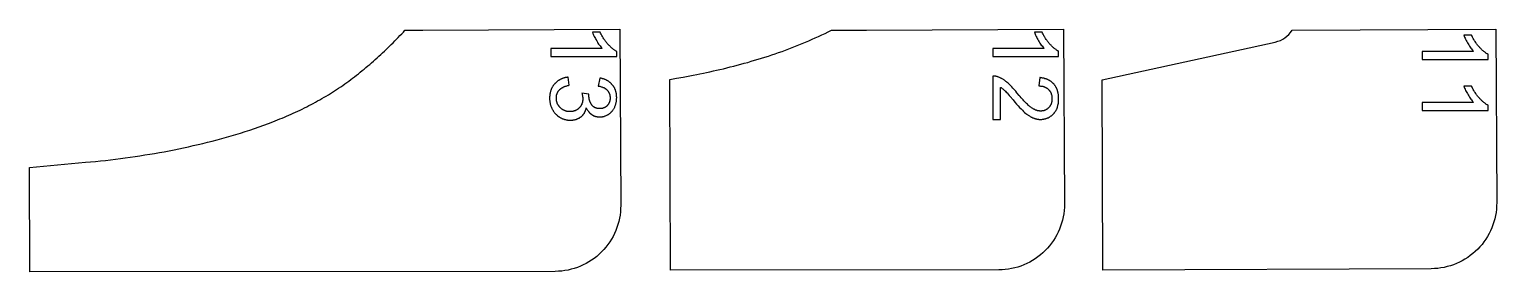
# Model space of a CAD drawing. Extents: x -16189 to 5251, y 3521 to 4024.
# Drawn here: x -147 to 970, y 3839 to 4024 of the extents above; entities that cross this region are included whole.
import ezdxf

# ---------------------------------------------------------------- set-up
doc = ezdxf.new("R2010")
doc.units = 0
doc.layers.add('LAYER_03', color=7, linetype='CONTINUOUS')

msp = doc.modelspace()

# ---------------------------------------------------------------- linework, layer by layer
at = {"layer": 'LAYER_03'}
for points in [[(253.5, 3839.5), (-146.4, 3839.2), (-146.7, 3918.6), (-136, 3919.6), (-125.3, 3920.5), (-114.6, 3921.5), (-103.9, 3922.5), (-100.1, 3922.8), (-96.3, 3923.2), (-92.5, 3923.6), (-88.7, 3924), (-85, 3924.5), (-81.2, 3924.9), (-77.4, 3925.4), (-73.7, 3925.9), (-69.9, 3926.4), (-66.2, 3926.9), (-62.5, 3927.5), (-58.8, 3928.1), (-55.1, 3928.7), (-51.4, 3929.3), (-47.7, 3930), (-44, 3930.6), (-40.3, 3931.3), (-36.6, 3932), (-32.9, 3932.8), (-29.3, 3933.6), (-25.6, 3934.4), (-22, 3935.2), (-18.3, 3936), (-14.7, 3936.9), (-11.1, 3937.8), (-7.5, 3938.7), (-3.8, 3939.7), (-0.2, 3940.6), (3.3, 3941.7), (6.9, 3942.7), (10.5, 3943.7), (14.1, 3944.8), (17.6, 3946), (21.2, 3947.1), (24.7, 3948.3), (28.2, 3949.5), (31.7, 3950.8), (35.2, 3952.1), (38.7, 3953.4), (40.4, 3954.1), (42.2, 3954.8), (43.9, 3955.5), (45.6, 3956.2), (47.4, 3956.9), (49.1, 3957.7), (50.8, 3958.4), (52.5, 3959.2), (54.2, 3959.9), (55.9, 3960.7), (57.6, 3961.5), (59.3, 3962.3), (61, 3963.1), (62.7, 3963.9), (64.4, 3964.8), (66.1, 3965.7), (67.7, 3966.5), (69.4, 3967.4), (71.1, 3968.3), (72.7, 3969.2), (74.4, 3970.2), (76, 3971.1), (77.6, 3972), (79.2, 3973), (80.9, 3974), (82.4, 3975), (84, 3976), (85.6, 3977), (87.2, 3978), (88.7, 3979), (90.3, 3980.1), (91.8, 3981.1), (93.3, 3982.2), (94.9, 3983.3), (96.4, 3984.4), (97.9, 3985.5), (99.3, 3986.6), (100.8, 3987.7), (102.3, 3988.9), (103.8, 3990), (105.2, 3991.2), (106.7, 3992.3), (108.1, 3993.5), (109.5, 3994.7), (111, 3995.9), (112.4, 3997.1), (113.8, 3998.3), (115.2, 3999.5), (116.6, 4000.8), (118, 4002), (119.4, 4003.3), (120.8, 4004.5), (122.1, 4005.8), (123.5, 4007.1), (124.8, 4008.4), (126.2, 4009.7), (127.5, 4011), (128.8, 4012.3), (130.2, 4013.6), (131.5, 4014.9), (132.8, 4016.3), (134.1, 4017.6), (135.4, 4019), (136.7, 4020.3), (138, 4021.7), (139.2, 4023.1), (152.8, 4023.1), (302.8, 4023.8), (303.4, 3889.7, -0.415313)], [(591.1, 3840.6), (341.3, 3840.4), (340.7, 3985.6), (345.8, 3986.5), (350.9, 3987.4), (356.1, 3988.4), (358.6, 3988.9), (361.2, 3989.4), (363.7, 3989.9), (366.3, 3990.4), (368.8, 3991), (371.3, 3991.5), (373.9, 3992.1), (376.4, 3992.6), (378.9, 3993.2), (381.5, 3993.8), (384.1, 3994.5), (386.8, 3995.1), (389.5, 3995.8), (392.1, 3996.5), (394.8, 3997.2), (397.4, 3997.9), (400.1, 3998.6), (402.7, 3999.4), (405.3, 4000.2), (408, 4001), (410.6, 4001.8), (413.2, 4002.6), (415.8, 4003.4), (418.4, 4004.3), (421, 4005.2), (423.6, 4006.1), (426.2, 4007), (428.7, 4008), (431.3, 4008.9), (433.8, 4009.9), (436.4, 4010.9), (438.9, 4011.9), (441.5, 4013), (444, 4014), (446.5, 4015.1), (449, 4016.2), (451.5, 4017.3), (454, 4018.4), (456.5, 4019.6), (459, 4020.7), (461.4, 4021.9), (463.9, 4023.1), (490.5, 4023.1), (640.5, 4023.8), (641.1, 3890.8, -0.415282)], [(920.3, 3841.5), (670.3, 3840.5), (669.7, 3985.4), (801.6, 4014.1, 0.199698), (814.4, 4023.1), (969.5, 4023.8), (970.1, 3891.8, -0.414214)]]:
    msp.add_lwpolyline(points, format="xyb", close=True, dxfattribs=at)
for points in [[(289.3, 4009.2), (250.2, 4009.2), (250.2, 4003.1), (300.4, 4003.1), (300.4, 4007), (300, 4007.2), (299.5, 4007.5), (299.1, 4007.7), (298.7, 4008), (298.3, 4008.2), (297.9, 4008.5), (297.5, 4008.9), (297.1, 4009.2), (296.6, 4009.5), (296.2, 4009.9), (295.8, 4010.3), (295.4, 4010.7), (295, 4011.1), (294.5, 4011.5), (294.1, 4012), (293.7, 4012.5), (293.2, 4013), (292.8, 4013.5), (292.4, 4014), (292, 4014.5), (291.6, 4015), (291.2, 4015.5), (290.9, 4016.1), (290.5, 4016.6), (290.1, 4017.2), (289.8, 4017.8), (289.4, 4018.4), (289.1, 4019), (288.8, 4019.6), (288.4, 4020.2), (288.1, 4020.8), (287.8, 4021.5), (281.9, 4021.5), (282.2, 4020.7), (282.5, 4020), (282.8, 4019.2), (283.2, 4018.4), (283.6, 4017.6), (284.1, 4016.8), (284.5, 4015.9), (285.1, 4015), (285.6, 4014.1), (286.1, 4013.3), (286.6, 4012.5), (287.2, 4011.8), (287.7, 4011.1), (288.2, 4010.4), (288.8, 4009.8), (289, 4009.5)], [(625.6, 4009.2), (586.5, 4009.2), (586.5, 4003.1), (636.7, 4003.1), (636.7, 4007), (636.3, 4007.3), (635.9, 4007.5), (635.5, 4007.7), (635.1, 4008), (634.7, 4008.3), (634.3, 4008.6), (633.8, 4008.9), (633.4, 4009.2), (633, 4009.6), (632.6, 4009.9), (632.2, 4010.3), (631.7, 4010.7), (631.3, 4011.1), (630.9, 4011.6), (630.5, 4012), (630, 4012.5), (629.6, 4013), (629.2, 4013.5), (628.8, 4014), (628.4, 4014.5), (628, 4015), (627.6, 4015.6), (627.2, 4016.1), (626.8, 4016.7), (626.5, 4017.2), (626.1, 4017.8), (625.8, 4018.4), (625.4, 4019), (625.1, 4019.6), (624.8, 4020.2), (624.5, 4020.9), (624.2, 4021.5), (618.2, 4021.5), (618.5, 4020.8), (618.8, 4020), (619.2, 4019.2), (619.6, 4018.4), (620, 4017.6), (620.4, 4016.8), (620.9, 4015.9), (621.4, 4015), (621.9, 4014.2), (622.5, 4013.3), (623, 4012.5), (623.5, 4011.8), (624.1, 4011.1), (624.6, 4010.4), (625.1, 4009.8), (625.4, 4009.5)], [(952.5, 4006.9), (913.4, 4006.9), (913.4, 4000.8), (963.6, 4000.8), (963.6, 4004.8), (963.2, 4005), (962.8, 4005.2), (962.4, 4005.4), (961.9, 4005.7), (961.5, 4006), (961.1, 4006.3), (960.7, 4006.6), (960.3, 4006.9), (959.9, 4007.3), (959.4, 4007.6), (959, 4008), (958.6, 4008.4), (958.2, 4008.9), (957.8, 4009.3), (957.3, 4009.7), (956.9, 4010.2), (956.5, 4010.7), (956.1, 4011.2), (955.6, 4011.7), (955.2, 4012.2), (954.8, 4012.7), (954.5, 4013.3), (954.1, 4013.8), (953.7, 4014.4), (953.3, 4015), (953, 4015.5), (952.6, 4016.1), (952.3, 4016.7), (952, 4017.3), (951.7, 4017.9), (951.3, 4018.6), (951, 4019.2), (945.1, 4019.2), (945.4, 4018.5), (945.7, 4017.7), (946, 4017), (946.4, 4016.2), (946.8, 4015.3), (947.3, 4014.5), (947.8, 4013.6), (948.3, 4012.8), (948.8, 4011.9), (949.3, 4011), (949.9, 4010.3), (950.4, 4009.5), (950.9, 4008.8), (951.4, 4008.1), (952, 4007.5), (952.2, 4007.2)], [(263.4, 3987.3), (263, 3987.3), (262.6, 3987.2), (262.2, 3987.2), (261.9, 3987.1), (261.5, 3987), (261.1, 3987), (260.8, 3986.9), (260.4, 3986.8), (260, 3986.7), (259.7, 3986.6), (259.4, 3986.5), (259, 3986.3), (258.7, 3986.2), (258.4, 3986.1), (258, 3985.9), (257.7, 3985.8), (257.4, 3985.6), (257.1, 3985.4), (256.8, 3985.3), (256.5, 3985.1), (256.2, 3984.9), (255.9, 3984.7), (255.6, 3984.5), (255.3, 3984.3), (255, 3984.1), (254.8, 3983.9), (254.5, 3983.6), (254.2, 3983.4), (254, 3983.1), (253.7, 3982.9), (253.5, 3982.6), (253.2, 3982.4), (253, 3982.1), (252.7, 3981.8), (252.5, 3981.5), (252.3, 3981.2), (252.1, 3980.9), (251.9, 3980.7), (251.7, 3980.4), (251.5, 3980), (251.3, 3979.7), (251.2, 3979.4), (251, 3979.1), (250.8, 3978.8), (250.7, 3978.5), (250.5, 3978.1), (250.4, 3977.8), (250.3, 3977.5), (250.2, 3977.1), (250, 3976.8), (249.9, 3976.4), (249.9, 3976.1), (249.8, 3975.7), (249.7, 3975.3), (249.6, 3975), (249.5, 3974.6), (249.5, 3974.2), (249.4, 3973.8), (249.4, 3973.4), (249.4, 3973), (249.3, 3972.7), (249.3, 3972.3), (249.3, 3971.8), (249.3, 3971.4), (249.3, 3971), (249.3, 3970.5), (249.3, 3970.1), (249.4, 3969.7), (249.4, 3969.2), (249.5, 3968.8), (249.5, 3968.4), (249.6, 3967.9), (249.7, 3967.5), (249.7, 3967.1), (249.8, 3966.7), (249.9, 3966.3), (250, 3965.9), (250.2, 3965.5), (250.3, 3965.2), (250.4, 3964.8), (250.6, 3964.4), (250.7, 3964), (250.9, 3963.7), (251.1, 3963.3), (251.3, 3963), (251.4, 3962.6), (251.6, 3962.3), (251.9, 3961.9), (252.1, 3961.6), (252.3, 3961.3), (252.5, 3960.9), (252.8, 3960.6), (253, 3960.3), (253.3, 3960), (253.6, 3959.7), (253.8, 3959.4), (254.1, 3959.1), (254.4, 3958.8), (254.7, 3958.5), (255, 3958.3), (255.3, 3958), (255.6, 3957.8), (255.9, 3957.5), (256.2, 3957.3), (256.6, 3957.1), (256.9, 3956.9), (257.2, 3956.7), (257.5, 3956.5), (257.9, 3956.3), (258.2, 3956.1), (258.6, 3955.9), (258.9, 3955.8), (259.2, 3955.6), (259.6, 3955.5), (260, 3955.4), (260.3, 3955.3), (260.7, 3955.2), (261, 3955.1), (261.4, 3955), (261.8, 3954.9), (262.2, 3954.8), (262.6, 3954.8), (262.9, 3954.7), (263.3, 3954.7), (263.7, 3954.6), (264.1, 3954.6), (264.5, 3954.6), (264.9, 3954.6), (265.5, 3954.6), (266.1, 3954.6), (266.4, 3954.7), (266.7, 3954.7), (267, 3954.7), (267.3, 3954.8), (267.5, 3954.8), (267.8, 3954.8), (268.1, 3954.9), (268.3, 3954.9), (268.6, 3955), (268.9, 3955.1), (269.1, 3955.1), (269.4, 3955.2), (269.6, 3955.3), (269.9, 3955.4), (270.1, 3955.5), (270.4, 3955.6), (270.6, 3955.7), (270.8, 3955.8), (271.1, 3955.9), (271.3, 3956), (271.5, 3956.1), (271.7, 3956.2), (272, 3956.3), (272.2, 3956.5), (272.4, 3956.6), (272.6, 3956.8), (272.8, 3956.9), (273, 3957.1), (273.2, 3957.2), (273.4, 3957.4), (273.6, 3957.5), (273.8, 3957.7), (274, 3957.9), (274.1, 3958), (274.3, 3958.2), (274.5, 3958.4), (274.6, 3958.6), (274.8, 3958.8), (275, 3959), (275.1, 3959.2), (275.3, 3959.4), (275.4, 3959.6), (275.5, 3959.8), (275.7, 3960), (275.8, 3960.2), (275.9, 3960.4), (276.1, 3960.7), (276.2, 3960.9), (276.3, 3961.1), (276.4, 3961.4), (276.5, 3961.6), (276.6, 3961.8), (276.7, 3962.1), (276.8, 3962.3), (276.9, 3962.6), (277, 3962.9), (277, 3963.1), (277.1, 3963.4), (277.2, 3963.7), (277.2, 3963.9), (277.4, 3963.5), (277.7, 3963.1), (277.9, 3962.7), (278.1, 3962.3), (278.3, 3962), (278.6, 3961.6), (278.8, 3961.3), (279, 3961.1), (279.1, 3960.9), (279.2, 3960.8), (279.4, 3960.6), (279.5, 3960.5), (279.6, 3960.3), (279.8, 3960.2), (279.9, 3960), (280.1, 3959.9), (280.2, 3959.8), (280.4, 3959.6), (280.5, 3959.5), (280.7, 3959.4), (280.8, 3959.3), (281, 3959.1), (281.1, 3959), (281.3, 3958.9), (281.5, 3958.8), (281.6, 3958.7), (281.8, 3958.6), (282, 3958.5), (282.1, 3958.4), (282.3, 3958.3), (282.5, 3958.2), (282.7, 3958.1), (282.8, 3958), (283, 3958), (283.2, 3957.9), (283.4, 3957.8), (283.5, 3957.7), (283.7, 3957.7), (283.9, 3957.6), (284.1, 3957.5), (284.3, 3957.5), (284.5, 3957.4), (284.6, 3957.4), (284.8, 3957.3), (285, 3957.3), (285.2, 3957.3), (285.4, 3957.2), (285.6, 3957.2), (285.8, 3957.2), (286, 3957.1), (286.2, 3957.1), (286.4, 3957.1), (286.6, 3957.1), (287, 3957.1), (287.4, 3957.1), (287.8, 3957.1), (288.2, 3957.1), (288.6, 3957.1), (289.1, 3957.2), (289.5, 3957.2), (289.9, 3957.3), (290.3, 3957.4), (290.7, 3957.5), (291.1, 3957.6), (291.5, 3957.8), (291.9, 3957.9), (292.3, 3958.1), (292.7, 3958.3), (293, 3958.5), (293.4, 3958.7), (293.8, 3958.9), (294, 3959), (294.2, 3959.1), (294.4, 3959.2), (294.6, 3959.4), (294.7, 3959.5), (294.9, 3959.6), (295.1, 3959.8), (295.2, 3959.9), (295.4, 3960), (295.6, 3960.2), (295.7, 3960.3), (295.9, 3960.5), (296.1, 3960.6), (296.2, 3960.8), (296.4, 3960.9), (296.5, 3961.1), (296.7, 3961.3), (296.8, 3961.4), (297, 3961.6), (297.1, 3961.8), (297.4, 3962.2), (297.6, 3962.5), (297.9, 3962.9), (298.1, 3963.3), (298.4, 3963.7), (298.6, 3964.1), (298.8, 3964.6), (299, 3965), (299.2, 3965.5), (299.4, 3965.9), (299.5, 3966.4), (299.7, 3966.8), (299.8, 3967.3), (299.9, 3967.7), (300, 3968.2), (300.1, 3968.7), (300.2, 3969.2), (300.2, 3969.7), (300.3, 3970.2), (300.3, 3970.7), (300.3, 3971.2), (300.4, 3971.7), (300.4, 3972), (300.3, 3972.4), (300.3, 3972.8), (300.3, 3973.1), (300.3, 3973.5), (300.2, 3973.8), (300.2, 3974.2), (300.1, 3974.5), (300.1, 3974.9), (300, 3975.2), (300, 3975.5), (299.9, 3975.9), (299.8, 3976.2), (299.7, 3976.5), (299.6, 3976.8), (299.5, 3977.1), (299.4, 3977.4), (299.3, 3977.7), (299.2, 3978), (299, 3978.3), (298.9, 3978.6), (298.8, 3978.9), (298.6, 3979.2), (298.4, 3979.5), (298.3, 3979.8), (298.1, 3980), (297.9, 3980.3), (297.8, 3980.6), (297.6, 3980.8), (297.4, 3981.1), (297.2, 3981.3), (297, 3981.6), (296.7, 3981.8), (296.5, 3982.1), (296.3, 3982.3), (296.1, 3982.5), (295.8, 3982.8), (295.6, 3983), (295.3, 3983.2), (295.1, 3983.4), (294.8, 3983.6), (294.6, 3983.8), (294.3, 3984), (294, 3984.2), (293.8, 3984.4), (293.5, 3984.5), (293.2, 3984.7), (292.9, 3984.9), (292.6, 3985), (292.3, 3985.2), (292, 3985.3), (291.6, 3985.5), (291.3, 3985.6), (291, 3985.7), (290.7, 3985.8), (290.3, 3986), (290, 3986.1), (289.6, 3986.2), (289.3, 3986.3), (288.9, 3986.4), (288.5, 3986.5), (288.2, 3986.6), (287.4, 3986.7), (286.3, 3980.6), (286.9, 3980.5), (287.4, 3980.4), (287.9, 3980.3), (288.4, 3980.1), (288.7, 3980.1), (288.9, 3980), (289.1, 3979.9), (289.4, 3979.8), (289.6, 3979.7), (289.8, 3979.6), (290, 3979.6), (290.2, 3979.5), (290.5, 3979.4), (290.7, 3979.3), (290.9, 3979.2), (291.1, 3979.1), (291.2, 3978.9), (291.4, 3978.8), (291.6, 3978.7), (291.8, 3978.6), (292, 3978.5), (292.1, 3978.3), (292.3, 3978.2), (292.5, 3978.1), (292.6, 3977.9), (292.8, 3977.8), (292.9, 3977.7), (293.1, 3977.5), (293.2, 3977.4), (293.3, 3977.2), (293.5, 3977), (293.6, 3976.9), (293.7, 3976.7), (293.8, 3976.6), (293.9, 3976.4), (294, 3976.2), (294.1, 3976.1), (294.2, 3975.9), (294.3, 3975.7), (294.4, 3975.5), (294.5, 3975.4), (294.6, 3975.2), (294.7, 3975), (294.7, 3974.8), (294.8, 3974.6), (294.9, 3974.4), (294.9, 3974.3), (295, 3974.1), (295, 3973.9), (295.1, 3973.7), (295.1, 3973.5), (295.2, 3973.3), (295.2, 3973), (295.2, 3972.8), (295.3, 3972.6), (295.3, 3972.4), (295.3, 3972.2), (295.3, 3972), (295.3, 3971.8), (295.3, 3971.5), (295.3, 3971.3), (295.3, 3971.1), (295.3, 3970.9), (295.3, 3970.7), (295.3, 3970.4), (295.2, 3970.2), (295.2, 3970), (295.2, 3969.8), (295.1, 3969.6), (295.1, 3969.4), (295, 3969.2), (295, 3969), (294.9, 3968.8), (294.9, 3968.6), (294.8, 3968.4), (294.8, 3968.3), (294.7, 3968.1), (294.6, 3967.9), (294.5, 3967.7), (294.4, 3967.5), (294.4, 3967.4), (294.3, 3967.2), (294.2, 3967), (294.1, 3966.9), (294, 3966.7), (293.8, 3966.5), (293.7, 3966.4), (293.6, 3966.2), (293.5, 3966.1), (293.4, 3965.9), (293.2, 3965.8), (293.1, 3965.6), (293, 3965.5), (292.8, 3965.4), (292.7, 3965.2), (292.5, 3965.1), (292.4, 3965), (292.2, 3964.9), (292.1, 3964.8), (291.9, 3964.6), (291.8, 3964.5), (291.6, 3964.4), (291.4, 3964.3), (291.3, 3964.3), (291.1, 3964.2), (290.9, 3964.1), (290.8, 3964), (290.6, 3963.9), (290.4, 3963.9), (290.2, 3963.8), (290.1, 3963.7), (289.9, 3963.7), (289.7, 3963.6), (289.5, 3963.6), (289.3, 3963.5), (289.1, 3963.5), (288.9, 3963.5), (288.7, 3963.4), (288.5, 3963.4), (288.3, 3963.4), (288.1, 3963.4), (287.9, 3963.4), (287.7, 3963.4), (287.5, 3963.4), (287.2, 3963.4), (287, 3963.4), (286.7, 3963.4), (286.5, 3963.4), (286.2, 3963.4), (286, 3963.5), (285.7, 3963.5), (285.5, 3963.6), (285.3, 3963.6), (285.1, 3963.7), (284.8, 3963.7), (284.6, 3963.8), (284.4, 3963.9), (284.2, 3964), (284, 3964), (283.8, 3964.1), (283.6, 3964.2), (283.4, 3964.4), (283.2, 3964.5), (283, 3964.6), (282.9, 3964.7), (282.7, 3964.8), (282.5, 3965), (282.4, 3965.1), (282.2, 3965.3), (282, 3965.4), (281.9, 3965.6), (281.7, 3965.8), (281.6, 3965.9), (281.5, 3966.1), (281.3, 3966.3), (281.2, 3966.5), (281.1, 3966.7), (281, 3966.9), (280.8, 3967.1), (280.7, 3967.3), (280.6, 3967.5), (280.5, 3967.7), (280.4, 3967.9), (280.3, 3968.1), (280.2, 3968.3), (280.1, 3968.5), (280, 3968.7), (280, 3969), (279.9, 3969.2), (279.8, 3969.4), (279.7, 3969.6), (279.7, 3969.8), (279.6, 3970), (279.5, 3970.3), (279.5, 3970.5), (279.4, 3970.7), (279.4, 3970.9), (279.4, 3971.2), (279.3, 3971.4), (279.3, 3971.6), (279.3, 3971.9), (279.2, 3972.1), (279.2, 3972.6), (279.2, 3973.1), (279.2, 3973.6), (279.2, 3973.6), (279.2, 3973.8), (279.2, 3974), (279.2, 3974.2), (279.2, 3974.5), (273.8, 3975.2), (274, 3974.6), (274.1, 3974), (274.3, 3973.4), (274.4, 3972.8), (274.4, 3972.3), (274.5, 3972.1), (274.5, 3971.8), (274.5, 3971.6), (274.5, 3971.3), (274.5, 3971.1), (274.5, 3970.9), (274.5, 3970.6), (274.5, 3970.4), (274.5, 3970.1), (274.5, 3969.9), (274.5, 3969.6), (274.4, 3969.3), (274.4, 3969.1), (274.3, 3968.9), (274.3, 3968.6), (274.3, 3968.4), (274.2, 3968.1), (274.1, 3967.9), (274.1, 3967.7), (274, 3967.5), (273.9, 3967.2), (273.8, 3967), (273.7, 3966.8), (273.7, 3966.6), (273.6, 3966.4), (273.4, 3966.2), (273.3, 3965.9), (273.2, 3965.7), (273.1, 3965.5), (273, 3965.3), (272.8, 3965.2), (272.7, 3965), (272.6, 3964.8), (272.4, 3964.6), (272.3, 3964.4), (272.1, 3964.2), (271.9, 3964), (271.8, 3963.9), (271.6, 3963.7), (271.4, 3963.5), (271.2, 3963.4), (271.1, 3963.2), (270.9, 3963.1), (270.7, 3962.9), (270.5, 3962.8), (270.3, 3962.7), (270.1, 3962.5), (269.9, 3962.4), (269.7, 3962.3), (269.5, 3962.2), (269.3, 3962.1), (269.1, 3962), (268.9, 3961.9), (268.7, 3961.8), (268.4, 3961.7), (268.2, 3961.6), (268, 3961.6), (267.8, 3961.5), (267.5, 3961.4), (267.3, 3961.4), (267.1, 3961.3), (266.8, 3961.3), (266.6, 3961.2), (266.3, 3961.2), (266.1, 3961.2), (265.8, 3961.2), (265.6, 3961.1), (265.3, 3961.1), (265.1, 3961.1), (264.8, 3961.1), (264.5, 3961.1), (264.3, 3961.1), (264, 3961.1), (263.7, 3961.2), (263.5, 3961.2), (263.2, 3961.2), (262.9, 3961.3), (262.7, 3961.3), (262.4, 3961.3), (262.2, 3961.4), (261.9, 3961.5), (261.7, 3961.5), (261.4, 3961.6), (261.2, 3961.7), (261, 3961.8), (260.7, 3961.9), (260.5, 3962), (260.3, 3962.1), (260, 3962.2), (259.8, 3962.3), (259.6, 3962.4), (259.4, 3962.5), (259.2, 3962.7), (259, 3962.8), (258.8, 3962.9), (258.6, 3963.1), (258.3, 3963.2), (258.1, 3963.4), (258, 3963.6), (257.8, 3963.7), (257.6, 3963.9), (257.4, 3964.1), (257.2, 3964.3), (257, 3964.5), (256.8, 3964.7), (256.7, 3964.9), (256.5, 3965.1), (256.4, 3965.3), (256.2, 3965.5), (256.1, 3965.7), (255.9, 3965.9), (255.8, 3966.1), (255.7, 3966.3), (255.5, 3966.5), (255.4, 3966.7), (255.3, 3967), (255.2, 3967.2), (255.1, 3967.4), (255, 3967.6), (255, 3967.9), (254.9, 3968.1), (254.8, 3968.3), (254.7, 3968.6), (254.7, 3968.8), (254.6, 3969.1), (254.6, 3969.3), (254.5, 3969.6), (254.5, 3969.8), (254.5, 3970.1), (254.4, 3970.3), (254.4, 3970.6), (254.4, 3970.9), (254.4, 3971.1), (254.4, 3971.4), (254.4, 3971.6), (254.4, 3971.9), (254.4, 3972.1), (254.4, 3972.3), (254.4, 3972.5), (254.5, 3972.7), (254.5, 3972.9), (254.5, 3973.2), (254.6, 3973.4), (254.6, 3973.6), (254.6, 3973.8), (254.7, 3974), (254.8, 3974.2), (254.8, 3974.4), (254.9, 3974.6), (255, 3974.8), (255, 3975), (255.1, 3975.2), (255.2, 3975.3), (255.3, 3975.5), (255.4, 3975.7), (255.5, 3975.9), (255.6, 3976.1), (255.7, 3976.3), (255.8, 3976.4), (255.9, 3976.6), (256, 3976.8), (256.1, 3976.9), (256.3, 3977.1), (256.4, 3977.3), (256.5, 3977.4), (256.7, 3977.6), (256.8, 3977.7), (257, 3977.9), (257.1, 3978.1), (257.3, 3978.2), (257.5, 3978.3), (257.6, 3978.5), (257.8, 3978.6), (258, 3978.8), (258.2, 3978.9), (258.4, 3979), (258.6, 3979.2), (258.8, 3979.3), (259, 3979.4), (259.2, 3979.5), (259.5, 3979.6), (259.7, 3979.8), (259.9, 3979.9), (260.2, 3980), (260.4, 3980.1), (260.7, 3980.2), (261.2, 3980.4), (261.8, 3980.6), (262.3, 3980.7), (262.9, 3980.9), (263.6, 3981), (264.2, 3981.2)], [(586.5, 3988.2), (586.5, 3955.1), (592.4, 3955.1), (592.4, 3979.6), (592.9, 3979.4), (593.3, 3979.1), (593.7, 3978.8), (594.1, 3978.5), (594.5, 3978.2), (594.9, 3977.8), (595.3, 3977.4), (595.8, 3977.1), (596, 3976.8), (596.2, 3976.6), (596.8, 3976), (597.4, 3975.3), (598.2, 3974.5), (599, 3973.5), (599.9, 3972.5), (602.1, 3970), (603.4, 3968.4), (604.7, 3966.9), (605.9, 3965.5), (607, 3964.3), (608.1, 3963.2), (609.1, 3962.2), (610, 3961.3), (610.8, 3960.5), (611.6, 3959.8), (612.4, 3959.2), (612.8, 3958.9), (613.2, 3958.6), (613.6, 3958.3), (614, 3958.1), (614.4, 3957.8), (614.7, 3957.6), (615.1, 3957.4), (615.5, 3957.1), (615.8, 3956.9), (616.2, 3956.8), (616.6, 3956.6), (616.9, 3956.4), (617.3, 3956.3), (617.7, 3956.1), (618, 3956), (618.4, 3955.9), (618.8, 3955.8), (619.1, 3955.7), (619.5, 3955.6), (619.9, 3955.5), (620.2, 3955.4), (620.6, 3955.4), (621, 3955.3), (621.3, 3955.3), (621.7, 3955.2), (622.1, 3955.2), (622.5, 3955.2), (622.8, 3955.2), (623.2, 3955.2), (623.6, 3955.2), (623.9, 3955.2), (624.3, 3955.3), (624.6, 3955.3), (625, 3955.4), (625.3, 3955.4), (625.7, 3955.5), (626, 3955.5), (626.3, 3955.6), (626.7, 3955.7), (627, 3955.8), (627.3, 3955.9), (627.6, 3956), (627.9, 3956.1), (628.3, 3956.3), (628.6, 3956.4), (628.9, 3956.5), (629.2, 3956.7), (629.5, 3956.8), (629.8, 3957), (630, 3957.2), (630.3, 3957.4), (630.6, 3957.6), (630.9, 3957.8), (631.2, 3958), (631.4, 3958.2), (631.7, 3958.4), (632, 3958.6), (632.2, 3958.9), (632.5, 3959.1), (632.7, 3959.4), (633, 3959.7), (633.2, 3959.9), (633.4, 3960.2), (633.7, 3960.5), (633.9, 3960.8), (634.1, 3961.1), (634.3, 3961.4), (634.5, 3961.7), (634.7, 3962), (634.8, 3962.3), (635, 3962.6), (635.2, 3963), (635.3, 3963.3), (635.5, 3963.6), (635.6, 3964), (635.7, 3964.3), (635.8, 3964.7), (635.9, 3965.1), (636.1, 3965.4), (636.2, 3965.8), (636.2, 3966.2), (636.3, 3966.6), (636.4, 3967), (636.5, 3967.4), (636.5, 3967.8), (636.6, 3968.2), (636.6, 3968.6), (636.7, 3969), (636.7, 3969.5), (636.7, 3969.9), (636.7, 3970.3), (636.7, 3970.8), (636.7, 3971.7), (636.7, 3972.1), (636.7, 3972.5), (636.6, 3972.9), (636.6, 3973.3), (636.5, 3973.8), (636.5, 3974.2), (636.4, 3974.6), (636.4, 3974.9), (636.3, 3975.3), (636.2, 3975.7), (636.1, 3976.1), (636, 3976.5), (635.9, 3976.8), (635.8, 3977.2), (635.7, 3977.5), (635.5, 3977.9), (635.4, 3978.2), (635.3, 3978.6), (635.1, 3978.9), (635, 3979.2), (634.8, 3979.5), (634.6, 3979.8), (634.5, 3980.1), (634.3, 3980.4), (634.1, 3980.7), (633.9, 3981), (633.7, 3981.3), (633.5, 3981.6), (633.2, 3981.9), (633, 3982.1), (632.8, 3982.4), (632.5, 3982.6), (632.3, 3982.9), (632, 3983.1), (631.8, 3983.4), (631.5, 3983.6), (631.2, 3983.8), (631, 3984), (630.7, 3984.2), (630.4, 3984.4), (630.1, 3984.6), (629.8, 3984.8), (629.5, 3985), (629.1, 3985.1), (628.8, 3985.3), (628.5, 3985.5), (628.1, 3985.6), (627.8, 3985.8), (627.4, 3985.9), (627.1, 3986), (626.7, 3986.1), (626.3, 3986.2), (626, 3986.4), (625.6, 3986.5), (625.2, 3986.5), (624.8, 3986.6), (624.4, 3986.7), (624, 3986.8), (623.6, 3986.9), (623.1, 3986.9), (622.7, 3987), (622.3, 3987), (621.6, 3980.7), (621.9, 3980.7), (622.2, 3980.7), (622.5, 3980.7), (622.8, 3980.6), (623, 3980.6), (623.3, 3980.6), (623.6, 3980.6), (623.8, 3980.5), (624.1, 3980.5), (624.4, 3980.4), (624.6, 3980.4), (624.9, 3980.3), (625.1, 3980.2), (625.3, 3980.2), (625.6, 3980.1), (625.8, 3980), (626, 3979.9), (626.3, 3979.8), (626.5, 3979.7), (626.7, 3979.6), (626.9, 3979.5), (627.1, 3979.4), (627.3, 3979.3), (627.5, 3979.2), (627.7, 3979), (627.9, 3978.9), (628.1, 3978.8), (628.3, 3978.6), (628.5, 3978.5), (628.6, 3978.3), (628.8, 3978.2), (629, 3978), (629.1, 3977.8), (629.3, 3977.7), (629.5, 3977.5), (629.6, 3977.3), (629.7, 3977.1), (629.9, 3976.9), (630, 3976.8), (630.1, 3976.6), (630.3, 3976.4), (630.4, 3976.2), (630.5, 3976), (630.6, 3975.8), (630.7, 3975.6), (630.8, 3975.3), (630.9, 3975.1), (631, 3974.9), (631.1, 3974.7), (631.1, 3974.5), (631.2, 3974.2), (631.3, 3974), (631.3, 3973.8), (631.4, 3973.5), (631.4, 3973.3), (631.5, 3973), (631.5, 3972.8), (631.5, 3972.5), (631.6, 3972.3), (631.6, 3972), (631.6, 3971.7), (631.6, 3971.5), (631.6, 3971.2), (631.6, 3970.9), (631.6, 3970.7), (631.6, 3970.4), (631.6, 3970.1), (631.6, 3969.9), (631.6, 3969.6), (631.5, 3969.4), (631.5, 3969.2), (631.5, 3968.9), (631.4, 3968.7), (631.4, 3968.5), (631.3, 3968.2), (631.3, 3968), (631.2, 3967.8), (631.2, 3967.6), (631.1, 3967.3), (631, 3967.1), (630.9, 3966.9), (630.8, 3966.7), (630.8, 3966.5), (630.7, 3966.3), (630.6, 3966.1), (630.5, 3965.9), (630.3, 3965.7), (630.2, 3965.5), (630.1, 3965.3), (630, 3965.2), (629.9, 3965), (629.7, 3964.8), (629.6, 3964.6), (629.4, 3964.4), (629.3, 3964.3), (629.1, 3964.1), (629, 3964), (628.8, 3963.8), (628.6, 3963.7), (628.5, 3963.5), (628.3, 3963.4), (628.2, 3963.2), (628, 3963.1), (627.8, 3963), (627.6, 3962.9), (627.5, 3962.7), (627.3, 3962.6), (627.1, 3962.5), (626.9, 3962.4), (626.7, 3962.3), (626.5, 3962.2), (626.3, 3962.2), (626.1, 3962.1), (626, 3962), (625.8, 3961.9), (625.6, 3961.9), (625.4, 3961.8), (625.1, 3961.8), (624.9, 3961.7), (624.7, 3961.7), (624.5, 3961.6), (624.3, 3961.6), (624.1, 3961.6), (623.9, 3961.6), (623.7, 3961.5), (623.4, 3961.5), (623.2, 3961.5), (623, 3961.5), (622.8, 3961.5), (622.5, 3961.5), (622.3, 3961.5), (622.1, 3961.6), (621.9, 3961.6), (621.7, 3961.6), (621.4, 3961.6), (621.2, 3961.7), (621, 3961.7), (620.8, 3961.8), (620.5, 3961.8), (620.3, 3961.9), (620.1, 3962), (619.9, 3962.1), (619.6, 3962.1), (619.4, 3962.2), (619.2, 3962.3), (618.9, 3962.4), (618.7, 3962.5), (618.5, 3962.6), (618.2, 3962.7), (618, 3962.9), (617.5, 3963.1), (617, 3963.4), (616.6, 3963.7), (616.1, 3964), (615.6, 3964.4), (615.1, 3964.8), (614.6, 3965.2), (614, 3965.6), (613.5, 3966.1), (612.9, 3966.7), (612.3, 3967.3), (611.7, 3967.9), (611, 3968.6), (610.3, 3969.3), (609.6, 3970), (608.9, 3970.8), (608.2, 3971.6), (607.4, 3972.5), (606.6, 3973.4), (605, 3975.4), (604, 3976.7), (602.9, 3977.9), (601.9, 3979), (601, 3980), (600, 3981), (599.1, 3981.9), (598.3, 3982.7), (597.4, 3983.4), (597, 3983.7), (596.6, 3984.1), (596.2, 3984.4), (595.8, 3984.7), (595.4, 3985), (595, 3985.3), (594.6, 3985.5), (594.2, 3985.8), (593.7, 3986.1), (593.3, 3986.3), (592.9, 3986.5), (592.5, 3986.7), (592.1, 3986.9), (591.6, 3987.1), (591.2, 3987.3), (590.8, 3987.4), (590.5, 3987.5), (590.3, 3987.6), (590, 3987.7), (589.8, 3987.8), (589.5, 3987.9), (589.2, 3987.9), (589, 3988), (588.7, 3988), (588.4, 3988.1), (588.2, 3988.1), (587.9, 3988.1), (587.6, 3988.1), (587.4, 3988.2), (587.1, 3988.2), (586.8, 3988.2)], [(952.5, 3968.1), (913.4, 3968.1), (913.4, 3962), (963.6, 3962), (963.6, 3965.9), (963.2, 3966.2), (962.8, 3966.4), (962.4, 3966.6), (961.9, 3966.9), (961.5, 3967.2), (961.1, 3967.5), (960.7, 3967.8), (960.3, 3968.1), (959.9, 3968.5), (959.4, 3968.8), (959, 3969.2), (958.6, 3969.6), (958.2, 3970), (957.8, 3970.5), (957.3, 3970.9), (956.9, 3971.4), (956.5, 3971.9), (956.1, 3972.4), (955.6, 3972.9), (955.2, 3973.4), (954.8, 3973.9), (954.5, 3974.5), (954.1, 3975), (953.7, 3975.6), (953.3, 3976.1), (953, 3976.7), (952.6, 3977.3), (952.3, 3977.9), (952, 3978.5), (951.7, 3979.1), (951.3, 3979.8), (951, 3980.4), (945.1, 3980.4), (945.4, 3979.7), (945.7, 3978.9), (946, 3978.1), (946.4, 3977.3), (946.8, 3976.5), (947.3, 3975.7), (947.8, 3974.8), (948.3, 3973.9), (948.8, 3973.1), (949.3, 3972.2), (949.9, 3971.4), (950.4, 3970.7), (950.9, 3970), (951.4, 3969.3), (952, 3968.7), (952.2, 3968.4)]]:
    msp.add_lwpolyline(points, close=True, dxfattribs=at)

doc.saveas('drawing.dxf')
